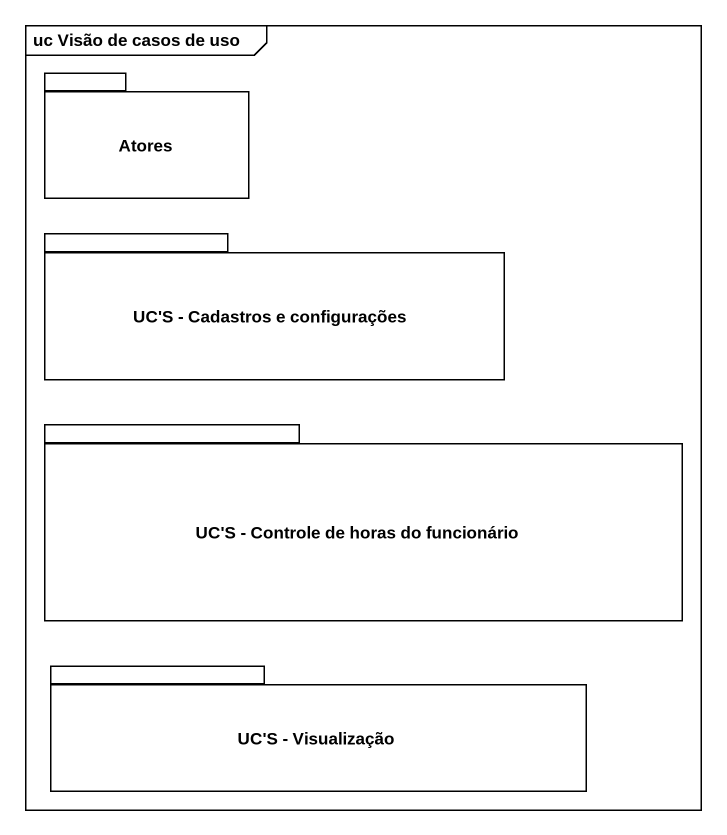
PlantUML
@startuml
mainframe uc Visão de casos de uso
package Atores {
}
package "UC'S - Cadastros e configurações" as UC_S_Cadastros_e {
}
package "UC'S - Controle de horas do funcionário" as UC_S_Controle_de_horas_do {
}
package "UC'S - Visualização" as UC_S_Visualização {
}
@enduml
